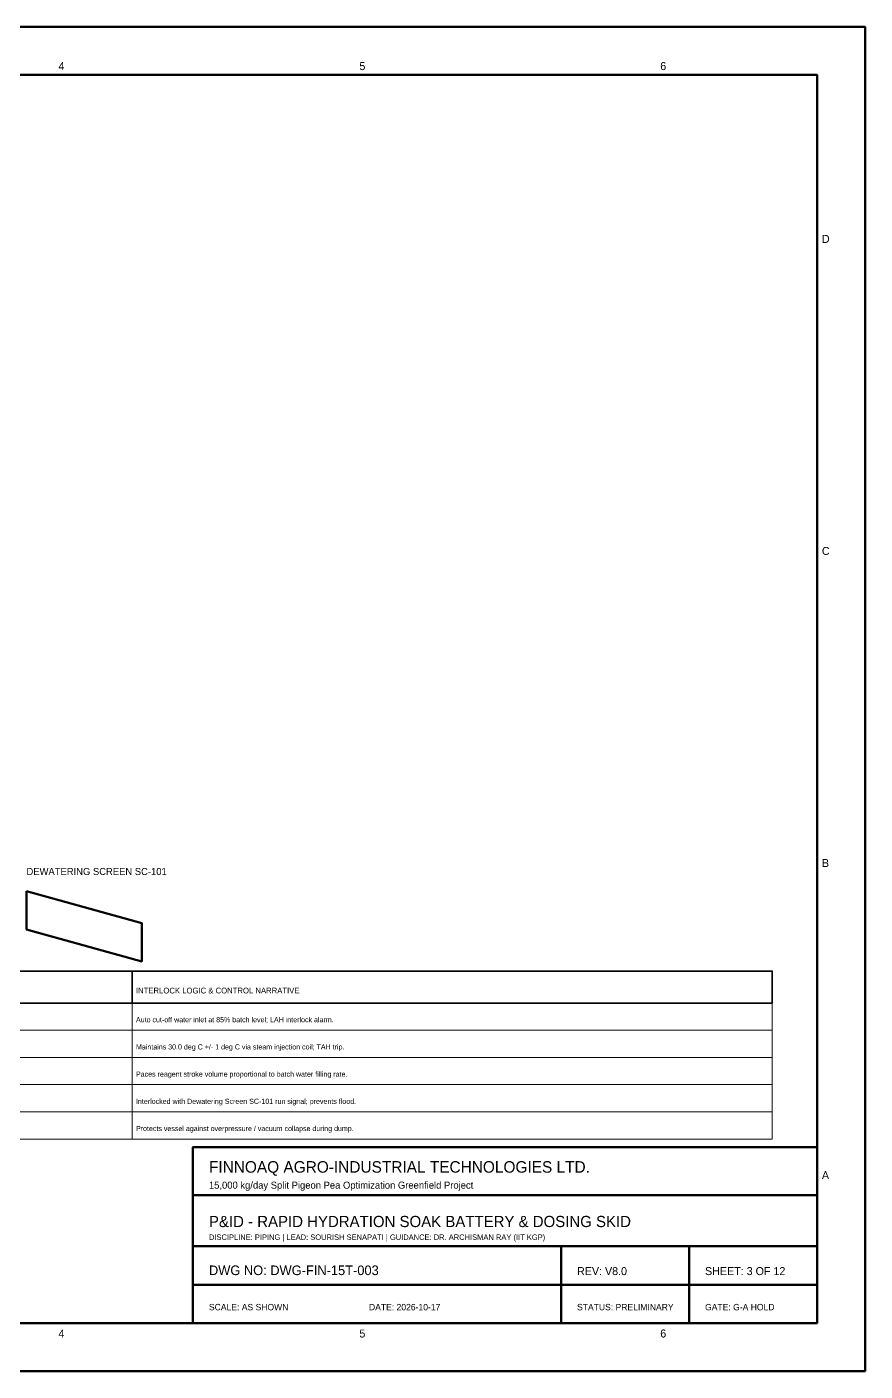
# Model space of a CAD drawing. Header units: millimetres. Extents: x 0 to 594, y 0 to 420.
# Drawn here: x 332.1 to 594, y 0 to 420 of the extents above; entities that cross this region are included whole.
import ezdxf

# ---------------------------------------------------------------- set-up
doc = ezdxf.new("R2010")
doc.units = ezdxf.units.MM
for name, color, linetype, lineweight in [('ANNOTATION', 7, 'Continuous', 35), ('BORDER_TITLE', 7, 'Continuous', 70), ('EQUIPMENT', 3, 'Continuous', 50), ('TABLE_GRID', 4, 'Continuous', 25)]:
    doc.layers.add(name, color=color, linetype=linetype, lineweight=lineweight)

msp = doc.modelspace()

# ---------------------------------------------------------------- linework, layer by layer
at = {"layer": 'BORDER_TITLE'}
for p, q in [((384, 55), (579, 55)), ((384, 39), (579, 39)), ((499, 15), (499, 39)), ((539, 15), (539, 39)), ((384, 27), (579, 27))]:
    msp.add_line(p, q, dxfattribs=at)
at = {"layer": 'BORDER_TITLE', "lineweight": 70}
msp.add_lwpolyline([(0, 0), (594, 0), (594, 420), (0, 420), (0, 0)], dxfattribs=at)
at = {"layer": 'BORDER_TITLE', "lineweight": 50}
for points in [[(15, 15), (579, 15), (579, 405), (15, 405), (15, 15)], [(384, 15), (579, 15), (579, 70), (384, 70), (384, 15)]]:
    msp.add_lwpolyline(points, dxfattribs=at)
at = {"layer": 'BORDER_TITLE', "lineweight": 35}
for points in [[(255, 125), (365, 125), (365, 115), (255, 115), (255, 125)], [(365, 125), (565, 125), (565, 115), (365, 115), (365, 125)]]:
    msp.add_lwpolyline(points, dxfattribs=at)
at = {"layer": 'EQUIPMENT', "lineweight": 50}
msp.add_lwpolyline([(332, 150), (368, 140), (368, 128), (332, 138), (332, 150)], dxfattribs=at)
at = {"layer": 'TABLE_GRID', "lineweight": 18}
for points in [[(255, 115), (365, 115), (365, 106.5), (255, 106.5), (255, 115)], [(365, 115), (565, 115), (565, 106.5), (365, 106.5), (365, 115)], [(255, 106.5), (365, 106.5), (365, 98), (255, 98), (255, 106.5)], [(365, 106.5), (565, 106.5), (565, 98), (365, 98), (365, 106.5)], [(255, 98), (365, 98), (365, 89.5), (255, 89.5), (255, 98)], [(365, 98), (565, 98), (565, 89.5), (365, 89.5), (365, 98)], [(255, 89.5), (365, 89.5), (365, 81), (255, 81), (255, 89.5)], [(365, 89.5), (565, 89.5), (565, 81), (365, 81), (365, 89.5)], [(255, 81), (365, 81), (365, 72.5), (255, 72.5), (255, 81)], [(365, 81), (565, 81), (565, 72.5), (365, 72.5), (365, 81)]]:
    msp.add_lwpolyline(points, dxfattribs=at)

# ---------------------------------------------------------------- texts
at = {"layer": 'ANNOTATION'}
for s, height, p in [('DEWATERING SCREEN SC-101', 2.2, (332, 155)), ('INTERLOCK LOGIC & CONTROL NARRATIVE', 1.8, (366.2, 118)), ('Auto cut-off water inlet at 85% batch level; LAH interlock alarm.', 1.6, (366.2, 109)), ('Maintains 30.0 deg C +/- 1 deg C via steam injection coil; TAH trip.', 1.6, (366.2, 100.5)), ('Paces reagent stroke volume proportional to batch water filling rate.', 1.6, (366.2, 92)), ('Interlocked with Dewatering Screen SC-101 run signal; prevents flood.', 1.6, (366.2, 83.5)), ('Protects vessel against overpressure / vacuum collapse during dump.', 1.6, (366.2, 75)), ('FINNOAQ AGRO-INDUSTRIAL TECHNOLOGIES LTD.', 3.6, (389, 62)), ('15,000 kg/day Split Pigeon Pea Optimization Greenfield Project', 2.2, (389, 57)), ('P&ID - RAPID HYDRATION SOAK BATTERY & DOSING SKID', 3.5, (389, 45)), ('DISCIPLINE: PIPING | LEAD: SOURISH SENAPATI | GUIDANCE: DR. ARCHISMAN RAY (IIT KGP)', 1.7, (389, 41)), ('DWG NO: DWG-FIN-15T-003', 3, (389, 30)), ('REV: V8.0', 2.5, (504, 30)), ('SHEET: 3 OF 12', 2.5, (544, 30)), ('SCALE: AS SHOWN', 2, (389, 19)), ('DATE: 2026-10-17', 2, (439, 19)), ('STATUS: PRELIMINARY', 2, (504, 19)), ('GATE: G-A HOLD', 2, (544, 19))]:
    msp.add_text(s, height=height, dxfattribs=at).set_placement(p)
at = {"layer": 'BORDER_TITLE'}
for s, p in [('4', (342, 406.5)), ('5', (436, 406.5)), ('6', (530, 406.5)), ('D', (580.5, 352.5)), ('C', (580.5, 255)), ('B', (580.5, 157.5)), ('A', (580.5, 60)), ('4', (342, 10.5)), ('5', (436, 10.5)), ('6', (530, 10.5))]:
    msp.add_text(s, height=2.5, dxfattribs=at).set_placement(p)

doc.saveas('drawing.dxf')
